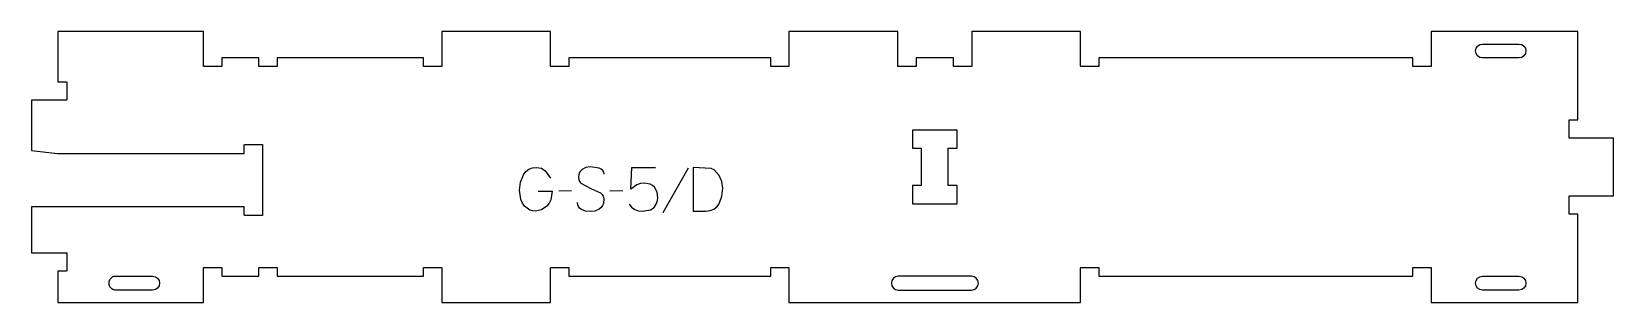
# Model space of a CAD drawing. Header units: millimetres. Extents: x -551 to 531, y -92 to 93.
import ezdxf

# ---------------------------------------------------------------- set-up
doc = ezdxf.new("R2010")
doc.units = ezdxf.units.MM
for name, color, linetype, true_color in [('1_ANYTOOL_1MMDEEP_LABELS_S', 2, 'Continuous', 0xffff00), ('3_ANYTOOL_CUTTHROUGH_INSID', 4, 'Continuous', 0x00ffff), ('4_ANYTOOL_CUTTHROUGH_OUTSI', 5, 'Continuous', 0x0000ff)]:
    doc.layers.add(name, color=color, linetype=linetype, true_color=true_color)

msp = doc.modelspace()

# ---------------------------------------------------------------- linework, layer by layer
at = {"layer": '1_ANYTOOL_1MMDEEP_LABELS_S'}
for p, q in [((-102.2, -0.5), (-119.4, -31.2)), ((-181.9, -16.1), (-190.7, -16.2)), ((-146.9, -16.1), (-155.7, -16.2))]:
    msp.add_line(p, q, dxfattribs=at)
for points in [[(-204.8, -16.2), (-195.1, -16.2), (-196.1, -22.2), (-197.2, -24.5), (-198.8, -26.5), (-202.5, -29.1), (-206.5, -30), (-208.5, -29.8), (-210.4, -29.2), (-214, -26.5), (-215.5, -24.5), (-216.6, -22), (-217.5, -15.5), (-216.8, -10.2), (-214.8, -5.1), (-213.2, -2.8), (-211.2, -1.3), (-208.7, -0.3), (-205.8, 0), (-202.5, -0.6), (-199.9, -2.3), (-196.3, -7.4)], [(-159.7, -4.6), (-159.9, -3.2), (-160.5, -2.1), (-161.6, -1.2), (-163, -0.6), (-169.1, 0.3), (-172.1, -0.1), (-174.7, -1.5), (-175.8, -2.5), (-176.6, -3.7), (-177, -5.1), (-177.2, -6.7), (-177, -8.3), (-176.5, -9.7), (-175.6, -10.8), (-168.2, -14.6), (-162.1, -17.5), (-161, -18.5), (-160.2, -19.7), (-159.8, -21.2), (-160.1, -24.7), (-160.7, -26.2), (-161.6, -27.5), (-162.9, -28.5), (-165.9, -29.9), (-169.1, -30.3), (-172.3, -30), (-175.2, -28.8), (-176.4, -27.9), (-177.2, -26.8), (-177.7, -25.6), (-177.9, -24.1)], [(-142.6, -25.2), (-140.8, -27.3), (-138.7, -28.8), (-136.3, -29.7), (-133.6, -30), (-127.8, -29), (-125.5, -27.4), (-123.7, -24.7), (-123, -22.7), (-122.8, -20.8), (-123.4, -16.9), (-125.2, -13.6), (-126.5, -12.4), (-128.1, -11.4), (-132.1, -10.7), (-134.8, -11), (-137.2, -11.9), (-141.4, -15), (-140.7, 0), (-124.5, 0)]]:
    msp.add_lwpolyline(points, dxfattribs=at)
msp.add_lwpolyline([(-98.8, 0), (-98.8, -30), (-90.3, -29.9), (-87.2, -29.6), (-84.6, -28.6), (-82.6, -27.1), (-81, -24.9), (-79.1, -19.8), (-78.4, -14.3), (-79, -9.7), (-80.9, -5.5), (-84.4, -1.7), (-86.5, -0.7)], close=True, dxfattribs=at)
at = {"layer": '3_ANYTOOL_CUTTHROUGH_INSID'}
for points in [[(466.1, 75), (441.1, 75, -1), (441.1, 84.5), (466.1, 84.5, -1)], [(-468.4, -84), (-494.2, -84), (-494.9, -83.9), (-495.7, -83.6), (-496.4, -83.2), (-497.6, -81.8), (-498.1, -80.1), (-498.1, -78.4), (-497.6, -76.7), (-496.4, -75.3), (-495.7, -74.8), (-494.9, -74.6), (-494.2, -74.5), (-468.4, -74.5, -1)], [(41.6, -84), (91.6, -84, 1), (91.6, -74.5), (41.6, -74.5, 1)], [(466.1, -84), (441.1, -84, -1), (441.1, -74.5), (466.1, -74.5, -1)]]:
    msp.add_lwpolyline(points, format="xyb", close=True, dxfattribs=at)
msp.add_lwpolyline([(57.3, 13.1), (57.3, -12.4), (51.3, -12.4), (51.3, -24.9), (81.8, -24.9), (81.8, -12.4), (75.8, -12.4), (75.8, 13.1), (81.8, 13.1), (81.8, 25.6), (51.3, 25.6), (51.3, 13.1)], close=True, dxfattribs=at)
at = {"layer": '4_ANYTOOL_CUTTHROUGH_OUTSI'}
msp.add_lwpolyline([(178.8, -68.7), (178.8, -74.5), (393.6, -74.5), (393.6, -68.7, -0.414214), (393.8, -68.5), (405.8, -68.5, -0.414214), (406.1, -68.7), (406.1, -92.5), (506.4, -92.5), (506.4, -32), (500.6, -32, -0.414214), (500.4, -31.7), (500.4, -19.7, -0.414214), (500.6, -19.5), (530.7, -19.5), (530.7, 20), (500.6, 20, -0.414214), (500.4, 20.3), (500.4, 32.3, -0.414214), (500.6, 32.5), (506.4, 32.5), (506.4, 93), (406.1, 93), (406.1, 69.3, -0.414214), (405.8, 69), (393.8, 69, -0.414214), (393.6, 69.3), (393.6, 75), (178.8, 75), (178.8, 69.3, -0.414214), (178.6, 69), (166.6, 69, -0.414214), (166.3, 69.3), (166.3, 93), (91.8, 93), (91.8, 69.3, -0.414214), (91.6, 69), (79.6, 69, -0.414214), (79.3, 69.3), (79.3, 75), (53.8, 75), (53.8, 69.3, -0.414214), (53.6, 69), (41.6, 69, -0.414214), (41.3, 69.3), (41.3, 93), (-33.2, 93), (-33.2, 69.3, -0.414214), (-33.4, 69), (-45.4, 69, -0.414214), (-45.7, 69.3), (-45.7, 75), (-183.7, 75), (-183.7, 69.3, -0.414214), (-183.9, 69), (-195.9, 69, -0.414214), (-196.2, 69.3), (-196.2, 93), (-270.7, 93), (-270.7, 69.3, -0.414214), (-270.9, 69), (-282.9, 69, -0.414214), (-283.2, 69.3), (-283.2, 75), (-383.2, 75), (-383.2, 69.3, -0.414214), (-383.4, 69), (-395.4, 69, -0.414214), (-395.7, 69.3), (-395.7, 75), (-421.2, 75), (-421.2, 69.3, -0.414214), (-421.4, 69), (-433.4, 69, -0.414214), (-433.7, 69.3), (-433.7, 93), (-533.2, 93), (-533.2, 58.5), (-527.4, 58.5, -0.414214), (-527.2, 58.3), (-527.2, 46.3, -0.414214), (-527.4, 46), (-551.2, 46), (-551.2, 11.5), (-533.4, 9.6), (-405.7, 9.6), (-405.7, 15.4, -0.414214), (-405.4, 15.6), (-393.4, 15.6, -0.414214), (-393.2, 15.4), (-393.2, -32.6, -0.414214), (-393.4, -32.9), (-405.4, -32.9, -0.414214), (-405.7, -32.6), (-405.7, -26.9), (-551.2, -26.9), (-551.2, -58.5), (-527.4, -58.5, -0.414214), (-527.2, -58.7), (-527.2, -70.7, -0.414214), (-527.4, -71), (-533.2, -71), (-533.2, -92.5), (-433.7, -92.5), (-433.7, -68.7, -0.414214), (-433.4, -68.5), (-421.4, -68.5, -0.414214), (-421.2, -68.7), (-421.2, -74.5), (-395.7, -74.5), (-395.7, -68.7, -0.414214), (-395.4, -68.5), (-383.4, -68.5, -0.414214), (-383.2, -68.7), (-383.2, -74.5), (-283.2, -74.5), (-283.2, -68.7, -0.414214), (-282.9, -68.5), (-270.9, -68.5, -0.414214), (-270.7, -68.7), (-270.7, -92.5), (-196.2, -92.5), (-196.2, -68.7, -0.414214), (-195.9, -68.5), (-183.9, -68.5, -0.414214), (-183.7, -68.7), (-183.7, -74.5), (-45.7, -74.5), (-45.7, -68.7, -0.414214), (-45.4, -68.5), (-33.4, -68.5, -0.414214), (-33.2, -68.7), (-33.2, -92.5), (166.3, -92.5), (166.3, -68.7, -0.414214), (166.6, -68.5), (178.6, -68.5, -0.414214)], format="xyb", close=True, dxfattribs=at)

doc.saveas('drawing.dxf')
